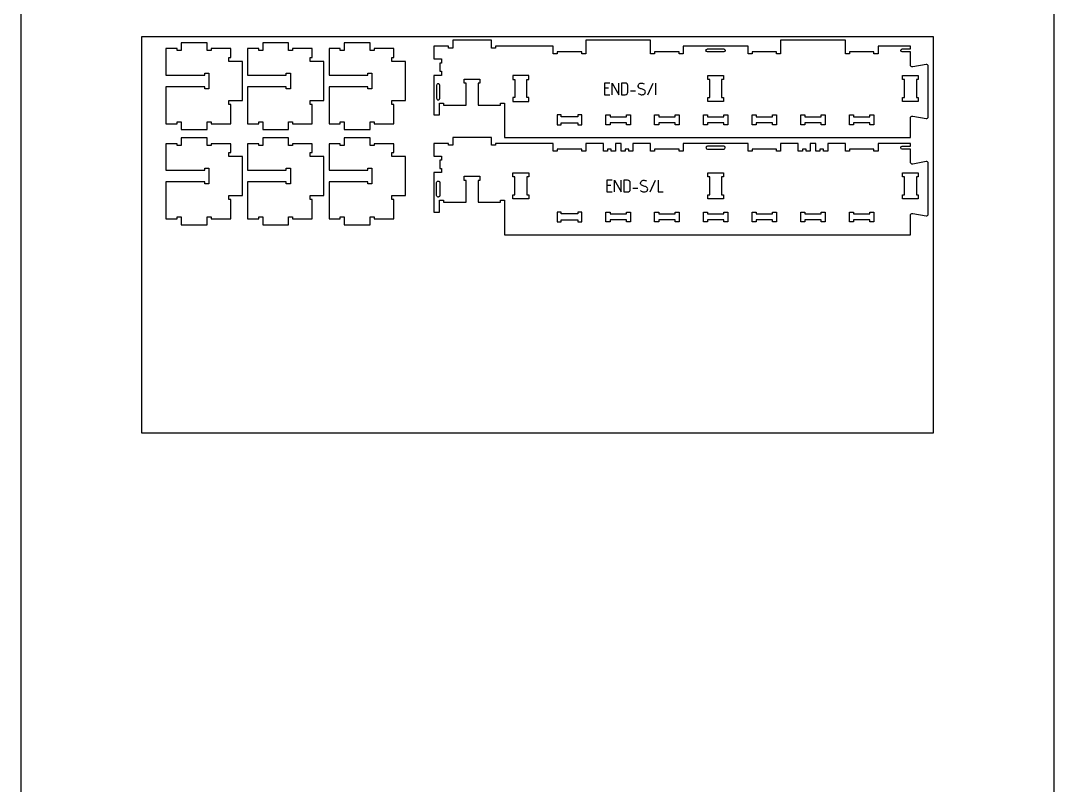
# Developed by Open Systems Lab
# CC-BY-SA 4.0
# Model space of a CAD drawing. Extents: x 0 to 12757, y 0 to 27326.
# Drawn here: x 0 to 3183, y 5593 to 7949 of the extents above; entities that cross this region are included whole.
import ezdxf

# ---------------------------------------------------------------- set-up
doc = ezdxf.new("R2010")
doc.units = 0
for name, color, linetype in [('0_SHEET_SPRUCEPLY_2440X122', 1, 'CONTINUOUS'), ('1_ANYTOOL_1MMDEEP_LABELS_S', 2, 'CONTINUOUS'), ('3_ANYTOOL_CUTTHROUGH_INSID', 4, 'CONTINUOUS'), ('4_ANYTOOL_CUTTHROUGH_OUTSI', 5, 'CONTINUOUS'), ('DONOTCUT', 7, 'CONTINUOUS')]:
    doc.layers.add(name, color=color, linetype=linetype)

msp = doc.modelspace()

# ---------------------------------------------------------------- linework, layer by layer
at = {"layer": '0_SHEET_SPRUCEPLY_2440X122'}
msp.add_lwpolyline([(371.7, 7898.9), (371.7, 6678.9), (2811.7, 6678.9), (2811.7, 7898.9)], close=True, dxfattribs=at)
at = {"layer": '1_ANYTOOL_1MMDEEP_LABELS_S', "color": 2}
for points in [[(1814, 7756.8), (1798, 7756.8), (1798, 7720.8), (1814, 7720.8)], [(1810, 7740.8), (1798, 7740.8)], [(1822, 7720.8), (1822, 7756.8), (1842, 7720.8), (1842, 7756.8)], [(1932, 7720.8), (1948, 7756.8)], [(1956, 7720.8), (1956, 7756.8)], [(1878, 7732.8), (1894, 7732.8)], [(1821.2, 7457.3), (1805.2, 7457.3), (1805.2, 7421.3), (1821.2, 7421.3)], [(1829.2, 7421.3), (1829.2, 7457.3), (1849.2, 7421.3), (1849.2, 7457.3)], [(1939.2, 7421.3), (1955.2, 7457.3)], [(1963.2, 7457.3), (1963.2, 7421.3), (1979.2, 7421.3)], [(1817.2, 7441.3), (1805.2, 7441.3)], [(1885.2, 7433.3), (1901.2, 7433.3)]]:
    msp.add_lwpolyline(points, dxfattribs=at)
for points in [[(1862, 7756.8), (1850, 7756.8), (1850, 7720.8), (1862, 7720.8, 0.414214), (1870, 7728.8), (1870, 7748.8, 0.414214)], [(1869.2, 7457.3), (1857.2, 7457.3), (1857.2, 7421.3), (1869.2, 7421.3, 0.414214), (1877.2, 7429.3), (1877.2, 7449.3, 0.414214)]]:
    msp.add_lwpolyline(points, format="xyb", close=True, dxfattribs=at)
for points in [[(1902, 7724.8, 0.136555), (1911.3, 7720.9, 0.071716), (1916.4, 7721, 0.133522), (1921.1, 7723.1, 0.344001), (1923.1, 7732.5, 0.153745), (1919.6, 7736.2, 0.071568), (1914.9, 7738.1, -0.00912), (1909.8, 7739.4, -0.090615), (1905.2, 7741.5, -0.340346), (1902.4, 7750.9, -0.284273), (1910.1, 7756.8, -0.092596), (1915.1, 7756.3, -0.017533), (1920, 7754.8)], [(1909.2, 7425.3, 0.136555), (1918.5, 7421.4, 0.071716), (1923.7, 7421.5, 0.133522), (1928.3, 7423.6, 0.344001), (1930.3, 7433, 0.153745), (1926.8, 7436.7, 0.071568), (1922.1, 7438.6, -0.00912), (1917, 7439.9, -0.090615), (1912.4, 7442, -0.340346), (1909.6, 7451.4, -0.284273), (1917.3, 7457.3, -0.092596), (1922.3, 7456.8, -0.017533), (1927.2, 7455.3)]]:
    msp.add_lwpolyline(points, format="xyb", dxfattribs=at)
at = {"layer": '3_ANYTOOL_CUTTHROUGH_INSID', "color": 4}
for points in [[(2165.3, 7862, -1), (2165.3, 7852.5), (2115.3, 7852.5, -1), (2115.3, 7862)], [(1281, 7749.8), (1281, 7709.8, 0.414214), (1285.8, 7705), (1285.9, 7705), (1286, 7705), (1286.1, 7705), (1286.2, 7705), (1286.3, 7705), (1286.4, 7705.1), (1286.5, 7705.1), (1286.6, 7705.1), (1286.7, 7705.1), (1286.8, 7705.1), (1286.9, 7705.2), (1287.1, 7705.2), (1287.2, 7705.2), (1287.3, 7705.3), (1287.4, 7705.3), (1287.5, 7705.3), (1287.6, 7705.4), (1287.7, 7705.4), (1287.8, 7705.5), (1287.9, 7705.5), (1288, 7705.6), (1288.1, 7705.7), (1288.2, 7705.7), (1288.4, 7705.8), (1288.5, 7705.9), (1288.6, 7705.9), (1288.6, 7706), (1288.7, 7706.1), (1288.8, 7706.2), (1288.9, 7706.2), (1289, 7706.3), (1289.1, 7706.4), (1289.2, 7706.5), (1289.3, 7706.6), (1289.4, 7706.7), (1289.4, 7706.8), (1289.5, 7706.9), (1289.6, 7707), (1289.7, 7707.1), (1289.7, 7707.2), (1289.8, 7707.3), (1289.9, 7707.4), (1289.9, 7707.5), (1290, 7707.6), (1290, 7707.7), (1290.1, 7707.8), (1290.1, 7707.9), (1290.2, 7708), (1290.2, 7708.1), (1290.2, 7708.2), (1290.3, 7708.3), (1290.3, 7708.5), (1290.3, 7708.6), (1290.4, 7708.7), (1290.4, 7708.8), (1290.4, 7708.9), (1290.4, 7709), (1290.5, 7709.1), (1290.5, 7709.2), (1290.5, 7709.3), (1290.5, 7709.4), (1290.5, 7709.5), (1290.5, 7709.7), (1290.5, 7709.8), (1290.5, 7749.8), (1290.5, 7749.9), (1290.5, 7750), (1290.5, 7750.1), (1290.5, 7750.2), (1290.5, 7750.3), (1290.5, 7750.4), (1290.4, 7750.5), (1290.4, 7750.6), (1290.4, 7750.7), (1290.4, 7750.8), (1290.4, 7751), (1290.3, 7751.1), (1290.3, 7751.2), (1290.3, 7751.3), (1290.2, 7751.4), (1290.2, 7751.5), (1290.1, 7751.6), (1290.1, 7751.7), (1290, 7751.8), (1290, 7751.9), (1289.9, 7752), (1289.9, 7752.2), (1289.8, 7752.3), (1289.7, 7752.4), (1289.7, 7752.5), (1289.6, 7752.6), (1289.5, 7752.7), (1289.4, 7752.8), (1289.4, 7752.8), (1289.3, 7752.9), (1289.2, 7753), (1289.1, 7753.1), (1289, 7753.2), (1288.9, 7753.3), (1288.8, 7753.4), (1288.7, 7753.4), (1288.7, 7753.5), (1288.6, 7753.6), (1288.5, 7753.7), (1288.4, 7753.7), (1288.3, 7753.8), (1288.1, 7753.9), (1288, 7753.9), (1287.9, 7754), (1287.8, 7754), (1287.7, 7754.1), (1287.6, 7754.1), (1287.5, 7754.2), (1287.4, 7754.2), (1287.3, 7754.3), (1287.2, 7754.3), (1287.1, 7754.3), (1287, 7754.4), (1286.8, 7754.4), (1286.7, 7754.4), (1286.6, 7754.4), (1286.5, 7754.4), (1286.4, 7754.5), (1286.3, 7754.5), (1286.2, 7754.5), (1286.1, 7754.5), (1286, 7754.5), (1285.9, 7754.5), (1285.8, 7754.5, 0.414214)], [(2165.3, 7562.5), (2115.3, 7562.5, 1), (2115.3, 7553), (2165.3, 7553, 1)], [(1281, 7450.3, -0.414214), (1285.8, 7455), (1285.9, 7455), (1286, 7455), (1286.1, 7455), (1286.2, 7455), (1286.3, 7455), (1286.4, 7455), (1286.5, 7455), (1286.6, 7454.9), (1286.7, 7454.9), (1286.8, 7454.9), (1287, 7454.9), (1287.1, 7454.8), (1287.2, 7454.8), (1287.3, 7454.8), (1287.4, 7454.7), (1287.5, 7454.7), (1287.6, 7454.6), (1287.7, 7454.6), (1287.8, 7454.5), (1287.9, 7454.5), (1288, 7454.4), (1288.1, 7454.4), (1288.3, 7454.3), (1288.4, 7454.2), (1288.5, 7454.2), (1288.6, 7454.1), (1288.7, 7454), (1288.7, 7454), (1288.8, 7453.9), (1288.9, 7453.8), (1289, 7453.7), (1289.1, 7453.6), (1289.2, 7453.5), (1289.3, 7453.4), (1289.4, 7453.4), (1289.4, 7453.3), (1289.5, 7453.2), (1289.6, 7453.1), (1289.7, 7453), (1289.7, 7452.9), (1289.8, 7452.8), (1289.9, 7452.7), (1289.9, 7452.6), (1290, 7452.4), (1290, 7452.3), (1290.1, 7452.2), (1290.1, 7452.1), (1290.2, 7452), (1290.2, 7451.9), (1290.3, 7451.8), (1290.3, 7451.7), (1290.3, 7451.6), (1290.4, 7451.5), (1290.4, 7451.4), (1290.4, 7451.2), (1290.4, 7451.1), (1290.4, 7451), (1290.5, 7450.9), (1290.5, 7450.8), (1290.5, 7450.7), (1290.5, 7450.6), (1290.5, 7450.5), (1290.5, 7450.4), (1290.5, 7450.3), (1290.5, 7410.3), (1290.5, 7410.2), (1290.5, 7410.1), (1290.5, 7409.9), (1290.5, 7409.8), (1290.5, 7409.7), (1290.5, 7409.6), (1290.4, 7409.5), (1290.4, 7409.4), (1290.4, 7409.3), (1290.4, 7409.2), (1290.3, 7409.1), (1290.3, 7409), (1290.3, 7408.8), (1290.2, 7408.7), (1290.2, 7408.6), (1290.2, 7408.5), (1290.1, 7408.4), (1290.1, 7408.3), (1290, 7408.2), (1290, 7408.1), (1289.9, 7408), (1289.9, 7407.9), (1289.8, 7407.8), (1289.7, 7407.7), (1289.7, 7407.6), (1289.6, 7407.5), (1289.5, 7407.4), (1289.4, 7407.3), (1289.4, 7407.2), (1289.3, 7407.1), (1289.2, 7407), (1289.1, 7406.9), (1289, 7406.8), (1288.9, 7406.7), (1288.8, 7406.7), (1288.7, 7406.6), (1288.6, 7406.5), (1288.6, 7406.4), (1288.5, 7406.4), (1288.4, 7406.3), (1288.2, 7406.2), (1288.1, 7406.2), (1288, 7406.1), (1287.9, 7406), (1287.8, 7406), (1287.7, 7405.9), (1287.6, 7405.9), (1287.5, 7405.9), (1287.4, 7405.8), (1287.3, 7405.8), (1287.2, 7405.7), (1287.1, 7405.7), (1286.9, 7405.7), (1286.8, 7405.6), (1286.7, 7405.6), (1286.6, 7405.6), (1286.5, 7405.6), (1286.4, 7405.6), (1286.3, 7405.5), (1286.2, 7405.5), (1286.1, 7405.5), (1286, 7405.5), (1285.9, 7405.5), (1285.8, 7405.5, -0.414214), (1281, 7410.3)]]:
    msp.add_lwpolyline(points, format="xyb", close=True, dxfattribs=at)
for points in [[(1558.5, 7712), (1558.5, 7767.5), (1564.5, 7767.5), (1564.5, 7780), (1516, 7780), (1516, 7767.5), (1522, 7767.5), (1522, 7712), (1516, 7712), (1516, 7699.5), (1564.5, 7699.5), (1564.5, 7712)], [(2122, 7767.5), (2116, 7767.5), (2116, 7780), (2164.5, 7780), (2164.5, 7767.5), (2158.5, 7767.5), (2158.5, 7712), (2164.5, 7712), (2164.5, 7699.5), (2116, 7699.5), (2116, 7712), (2122, 7712)], [(2722, 7767.5), (2716, 7767.5), (2716, 7780), (2764.5, 7780), (2764.5, 7767.5), (2758.5, 7767.5), (2758.5, 7712), (2764.5, 7712), (2764.5, 7699.5), (2716, 7699.5), (2716, 7712), (2722, 7712)], [(1665, 7653), (1665, 7659), (1652.5, 7659), (1652.5, 7628.5), (1665, 7628.5), (1665, 7634.5), (1715.5, 7634.5), (1715.5, 7628.5), (1728, 7628.5), (1728, 7659), (1715.5, 7659), (1715.5, 7653)], [(1865.5, 7653), (1865.5, 7659), (1878, 7659), (1878, 7628.5), (1865.5, 7628.5), (1865.5, 7634.5), (1815, 7634.5), (1815, 7628.5), (1802.5, 7628.5), (1802.5, 7659), (1815, 7659), (1815, 7653)], [(1965, 7634.5), (1965, 7628.5), (1952.5, 7628.5), (1952.5, 7659), (1965, 7659), (1965, 7653), (2015.5, 7653), (2015.5, 7659), (2028, 7659), (2028, 7628.5), (2015.5, 7628.5), (2015.5, 7634.5)], [(2165.5, 7653), (2165.5, 7659), (2178, 7659), (2178, 7628.5), (2165.5, 7628.5), (2165.5, 7634.5), (2115, 7634.5), (2115, 7628.5), (2102.5, 7628.5), (2102.5, 7659), (2115, 7659), (2115, 7653)], [(2290.3, 7634.5), (2265, 7634.5), (2265, 7628.5), (2252.5, 7628.5), (2252.5, 7659), (2265, 7659), (2265, 7653), (2315.5, 7653), (2315.5, 7659), (2328, 7659), (2328, 7628.5), (2315.5, 7628.5), (2315.5, 7634.5)], [(2465.5, 7653), (2465.5, 7659), (2478, 7659), (2478, 7628.5), (2465.5, 7628.5), (2465.5, 7634.5), (2415, 7634.5), (2415, 7628.5), (2402.5, 7628.5), (2402.5, 7659), (2415, 7659), (2415, 7653)], [(2590.3, 7634.5), (2565, 7634.5), (2565, 7628.5), (2552.5, 7628.5), (2552.5, 7659), (2565, 7659), (2565, 7653), (2615.5, 7653), (2615.5, 7659), (2628, 7659), (2628, 7628.5), (2615.5, 7628.5), (2615.5, 7634.5)], [(1558.5, 7412.5), (1564.5, 7412.5), (1564.5, 7400), (1516, 7400), (1516, 7412.5), (1522, 7412.5), (1522, 7468), (1516, 7468), (1516, 7480.5), (1564.5, 7480.5), (1564.5, 7468), (1558.5, 7468)], [(2122, 7468), (2116, 7468), (2116, 7480.5), (2164.5, 7480.5), (2164.5, 7468), (2158.5, 7468), (2158.5, 7412.5), (2164.5, 7412.5), (2164.5, 7400), (2116, 7400), (2116, 7412.5), (2122, 7412.5)], [(2722, 7468), (2716, 7468), (2716, 7480.5), (2764.5, 7480.5), (2764.5, 7468), (2758.5, 7468), (2758.5, 7412.5), (2764.5, 7412.5), (2764.5, 7400), (2716, 7400), (2716, 7412.5), (2722, 7412.5)], [(1665, 7353.5), (1665, 7359.5), (1652.5, 7359.5), (1652.5, 7329), (1665, 7329), (1665, 7335), (1715.5, 7335), (1715.5, 7329), (1728, 7329), (1728, 7359.5), (1715.5, 7359.5), (1715.5, 7353.5)], [(1865.5, 7353.5), (1865.5, 7359.5), (1878, 7359.5), (1878, 7329), (1865.5, 7329), (1865.5, 7335), (1815, 7335), (1815, 7329), (1802.5, 7329), (1802.5, 7359.5), (1815, 7359.5), (1815, 7353.5)], [(2015.5, 7353.5), (2015.5, 7359.5), (2028, 7359.5), (2028, 7329), (2015.5, 7329), (2015.5, 7335), (1965, 7335), (1965, 7329), (1952.5, 7329), (1952.5, 7359.5), (1965, 7359.5), (1965, 7353.5)], [(2165.5, 7353.5), (2165.5, 7359.5), (2178, 7359.5), (2178, 7329), (2165.5, 7329), (2165.5, 7335), (2115, 7335), (2115, 7329), (2102.5, 7329), (2102.5, 7359.5), (2115, 7359.5), (2115, 7353.5)], [(2290.3, 7335), (2265, 7335), (2265, 7329), (2252.5, 7329), (2252.5, 7359.5), (2265, 7359.5), (2265, 7353.5), (2315.5, 7353.5), (2315.5, 7359.5), (2328, 7359.5), (2328, 7329), (2315.5, 7329), (2315.5, 7335)], [(2465.5, 7353.5), (2465.5, 7359.5), (2478, 7359.5), (2478, 7329), (2465.5, 7329), (2465.5, 7335), (2415, 7335), (2415, 7329), (2402.5, 7329), (2402.5, 7359.5), (2415, 7359.5), (2415, 7353.5)], [(2590.3, 7353.5), (2615.5, 7353.5), (2615.5, 7359.5), (2628, 7359.5), (2628, 7329), (2615.5, 7329), (2615.5, 7335), (2565, 7335), (2565, 7329), (2552.5, 7329), (2552.5, 7359.5), (2565, 7359.5), (2565, 7353.5)]]:
    msp.add_lwpolyline(points, close=True, dxfattribs=at)
at = {"layer": '4_ANYTOOL_CUTTHROUGH_OUTSI', "color": 5}
for points in [[(566.9, 7781.5), (566.9, 7787.5), (579.4, 7787.5), (579.4, 7739), (566.9, 7739), (566.9, 7745), (447.4, 7745), (447.4, 7631.5), (481.9, 7631.5), (481.9, 7637.5), (494.4, 7637.5), (494.4, 7613.5), (573.9, 7613.5), (573.9, 7637.5), (586.4, 7637.5), (586.4, 7631.5), (646.9, 7631.5), (646.9, 7691), (640.9, 7691), (640.9, 7703.5), (682.9, 7703.5), (682.9, 7823), (640.9, 7823), (640.9, 7835.5), (646.9, 7835.5), (646.9, 7863), (586.4, 7863), (586.4, 7857), (573.9, 7857), (573.9, 7881), (494.4, 7881), (494.4, 7857), (481.9, 7857), (481.9, 7863), (447.4, 7863), (447.4, 7781.5)], [(818, 7781.5), (818, 7787.5), (830.5, 7787.5), (830.5, 7739), (818, 7739), (818, 7745), (698.5, 7745), (698.5, 7631.5), (733, 7631.5), (733, 7637.5), (745.5, 7637.5), (745.5, 7613.5), (825, 7613.5), (825, 7637.5), (837.5, 7637.5), (837.5, 7631.5), (898, 7631.5), (898, 7691), (892, 7691), (892, 7703.5), (934, 7703.5), (934, 7823), (892, 7823), (892, 7835.5), (898, 7835.5), (898, 7863), (837.5, 7863), (837.5, 7857), (825, 7857), (825, 7881), (745.5, 7881), (745.5, 7857), (733, 7857), (733, 7863), (698.5, 7863), (698.5, 7781.5)], [(1069.2, 7781.5), (1069.2, 7787.5), (1081.7, 7787.5), (1081.7, 7739), (1069.2, 7739), (1069.2, 7745), (949.7, 7745), (949.7, 7631.5), (984.2, 7631.5), (984.2, 7637.5), (996.7, 7637.5), (996.7, 7613.5), (1076.2, 7613.5), (1076.2, 7637.5), (1088.7, 7637.5), (1088.7, 7631.5), (1149.2, 7631.5), (1149.2, 7691), (1143.2, 7691), (1143.2, 7703.5), (1185.2, 7703.5), (1185.2, 7823), (1143.2, 7823), (1143.2, 7835.5), (1149.2, 7835.5), (1149.2, 7863), (1088.7, 7863), (1088.7, 7857), (1076.2, 7857), (1076.2, 7881), (996.7, 7881), (996.7, 7857), (984.2, 7857), (984.2, 7863), (949.7, 7863), (949.7, 7781.5)], [(566.9, 7488.5), (566.9, 7494.5), (579.4, 7494.5), (579.4, 7446), (566.9, 7446), (566.9, 7452), (447.4, 7452), (447.4, 7338.5), (481.9, 7338.5), (481.9, 7344.5), (494.4, 7344.5), (494.4, 7320.5), (573.9, 7320.5), (573.9, 7344.5), (586.4, 7344.5), (586.4, 7338.5), (646.9, 7338.5), (646.9, 7398), (640.9, 7398), (640.9, 7410.5), (682.9, 7410.5), (682.9, 7530), (640.9, 7530), (640.9, 7542.5), (646.9, 7542.5), (646.9, 7570), (586.4, 7570), (586.4, 7564), (573.9, 7564), (573.9, 7588), (494.4, 7588), (494.4, 7564), (481.9, 7564), (481.9, 7570), (447.4, 7570), (447.4, 7488.5)], [(818, 7488.5), (818, 7494.5), (830.5, 7494.5), (830.5, 7446), (818, 7446), (818, 7452), (698.5, 7452), (698.5, 7338.5), (733, 7338.5), (733, 7344.5), (745.5, 7344.5), (745.5, 7320.5), (825, 7320.5), (825, 7344.5), (837.5, 7344.5), (837.5, 7338.5), (898, 7338.5), (898, 7398), (892, 7398), (892, 7410.5), (934, 7410.5), (934, 7530), (892, 7530), (892, 7542.5), (898, 7542.5), (898, 7570), (837.5, 7570), (837.5, 7564), (825, 7564), (825, 7588), (745.5, 7588), (745.5, 7564), (733, 7564), (733, 7570), (698.5, 7570), (698.5, 7488.5)], [(1069.2, 7488.5), (1069.2, 7494.5), (1081.7, 7494.5), (1081.7, 7446), (1069.2, 7446), (1069.2, 7452), (949.7, 7452), (949.7, 7338.5), (984.2, 7338.5), (984.2, 7344.5), (996.7, 7344.5), (996.7, 7320.5), (1076.2, 7320.5), (1076.2, 7344.5), (1088.7, 7344.5), (1088.7, 7338.5), (1149.2, 7338.5), (1149.2, 7398), (1143.2, 7398), (1143.2, 7410.5), (1185.2, 7410.5), (1185.2, 7530), (1143.2, 7530), (1143.2, 7542.5), (1149.2, 7542.5), (1149.2, 7570), (1088.7, 7570), (1088.7, 7564), (1076.2, 7564), (1076.2, 7588), (996.7, 7588), (996.7, 7564), (984.2, 7564), (984.2, 7570), (949.7, 7570), (949.7, 7488.5)]]:
    msp.add_lwpolyline(points, close=True, dxfattribs=at)
for points in [[(1372, 7756.5), (1366, 7756.5), (1366, 7769), (1414.5, 7769), (1414.5, 7756.5), (1408.5, 7756.5), (1408.5, 7689), (1478, 7689), (1478, 7695), (1490.5, 7695), (1490.5, 7589), (2740, 7589), (2740, 7648.7), (2740, 7648.7, -0.463455), (2747.3, 7654.8), (2747.3, 7654.8), (2747.3, 7654.8), (2788.3, 7647.2), (2788.3, 7647.2, 0.220352), (2793, 7648.5, 0.220464), (2795, 7652.8), (2795, 7808.7, 0.220464), (2793, 7813.1, 0.220352), (2788.3, 7814.3), (2747.3, 7806.7), (2747.3, 7806.7), (2747.3, 7806.7), (2747.3, 7806.7, -0.463455), (2740, 7812.8), (2740, 7852.5), (2715.3, 7852.5), (2715.3, 7852.5, -1), (2715.3, 7862), (2740, 7862), (2740, 7870.5), (2640.5, 7870.5), (2640.5, 7846.5), (2628, 7846.5), (2628, 7852.5), (2552.5, 7852.5), (2552.5, 7846.5), (2540, 7846.5), (2540, 7888.5), (2340.5, 7888.5), (2340.5, 7846.5), (2328, 7846.5), (2328, 7852.5), (2252.5, 7852.5), (2252.5, 7846.5), (2240, 7846.5), (2240, 7870.5), (2040.5, 7870.5), (2040.5, 7846.5), (2028, 7846.5), (2028, 7852.5), (1952.5, 7852.5), (1952.5, 7846.5), (1940, 7846.5), (1940, 7888.5), (1740.5, 7888.5), (1740.5, 7846.5), (1728, 7846.5), (1728, 7852.5), (1652.5, 7852.5), (1652.5, 7846.5), (1640, 7846.5), (1640, 7870.5), (1462.5, 7870.5), (1462.5, 7864.5), (1450, 7864.5), (1450, 7888.5), (1330.5, 7888.5), (1330.5, 7864.5), (1318, 7864.5), (1318, 7870.5), (1272.5, 7870.5), (1272.5, 7831), (1296.5, 7831), (1296.5, 7818.5), (1290.5, 7818.5), (1290.5, 7793), (1296.5, 7793), (1296.5, 7780.5), (1272.5, 7780.5), (1272.5, 7659), (1290, 7659), (1290, 7695), (1302.5, 7695), (1302.5, 7689), (1372, 7689), (1372, 7756.5)], [(1372, 7457), (1366, 7457), (1366, 7469.5), (1414.5, 7469.5), (1414.5, 7457), (1408.5, 7457), (1408.5, 7389.5), (1478, 7389.5), (1478, 7395.5), (1490.5, 7395.5), (1490.5, 7289.5), (2740, 7289.5), (2740, 7349.2), (2740, 7349.2, -0.463455), (2747.3, 7355.3), (2747.3, 7355.3), (2747.3, 7355.3), (2788.3, 7347.7), (2788.3, 7347.7, 0.220352), (2793, 7349, 0.220464), (2795, 7353.3), (2795, 7509.2, 0.220464), (2793, 7513.6, 0.220352), (2788.3, 7514.9), (2747.3, 7507.2), (2747.3, 7507.2), (2747.3, 7507.2), (2747.3, 7507.2, -0.463455), (2740, 7513.3), (2740, 7553), (2715.3, 7553), (2715.3, 7553, -1), (2715.3, 7562.5), (2740, 7562.5), (2740, 7571), (2640.5, 7571), (2640.5, 7547), (2628, 7547), (2628, 7553), (2552.5, 7553), (2552.5, 7547), (2540, 7547), (2540, 7571), (2485.5, 7571), (2485.5, 7547), (2473, 7547), (2473, 7553), (2461.5, 7553), (2461.5, 7547), (2449, 7547), (2449, 7571), (2431.5, 7571), (2431.5, 7547), (2419, 7547), (2419, 7553), (2407.5, 7553), (2407.5, 7547), (2395, 7547), (2395, 7571), (2340.5, 7571), (2340.5, 7547), (2328, 7547), (2328, 7553), (2252.5, 7553), (2252.5, 7547), (2240, 7547), (2240, 7571), (2040.5, 7571), (2040.5, 7547), (2028, 7547), (2028, 7553), (1952.5, 7553), (1952.5, 7547), (1940, 7547), (1940, 7571), (1885.5, 7571), (1885.5, 7547), (1873, 7547), (1873, 7553), (1861.5, 7553), (1861.5, 7547), (1849, 7547), (1849, 7571), (1831.5, 7571), (1831.5, 7547), (1819, 7547), (1819, 7553), (1807.5, 7553), (1807.5, 7547), (1795, 7547), (1795, 7571), (1740.5, 7571), (1740.5, 7547), (1728, 7547), (1728, 7553), (1652.5, 7553), (1652.5, 7547), (1640, 7547), (1640, 7571), (1462.5, 7571), (1462.5, 7565), (1450, 7565), (1450, 7589), (1330.5, 7589), (1330.5, 7565), (1318, 7565), (1318, 7571), (1272.5, 7571), (1272.5, 7531.5), (1296.5, 7531.5), (1296.5, 7519), (1290.5, 7519), (1290.5, 7493.5), (1296.5, 7493.5), (1296.5, 7481), (1272.5, 7481), (1272.5, 7359.5), (1290, 7359.5), (1290, 7395.5), (1302.5, 7395.5), (1302.5, 7389.5), (1372, 7389.5), (1372, 7457)]]:
    msp.add_lwpolyline(points, format="xyb", close=True, dxfattribs=at)
at = {"layer": 'DONOTCUT'}
msp.add_lwpolyline([(0, 0), (3183.4, 0), (3183.4, 11186.9), (0, 11186.9)], close=True, dxfattribs=at)

doc.saveas('drawing.dxf')
